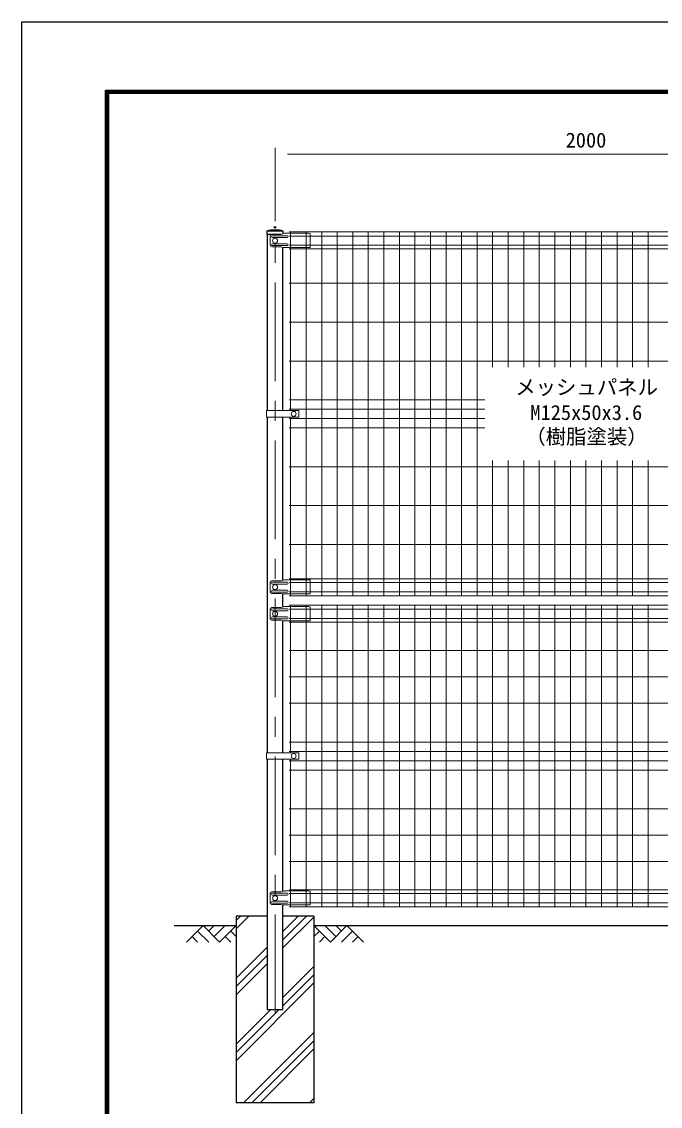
# Model space of a CAD drawing. Units: millimetres, scale not verified. Extents: x -4200 to 4200, y -2970 to 2970.
# Drawn here: x -4200 to -2146, y -517 to 2970 of the extents above; entities that cross this region are included whole.
import ezdxf
from ezdxf.enums import TextEntityAlignment as Align

# ---------------------------------------------------------------- set-up
doc = ezdxf.new("R2010")
doc.units = ezdxf.units.MM
doc.header["$LTSCALE"] = 10
doc.header["$PDMODE"] = 32
doc.header["$PDSIZE"] = 5
doc.linetypes.add('USER1', pattern=[50.8, 31.75, -6.35, 6.35, -6.35])
for name, color, linetype, lineweight in [('0-3_D-TTL', 7, 'Continuous', 25), ('0-4_D-STR1', 1, 'Continuous', 25), ('0-5_D-BMK', 2, 'USER1', 13), ('0-6_D-STR-DIM', 7, 'Continuous', 13), ('0-9_D-STR2', 7, 'Continuous', 13), ('0-A_D-STR3', 3, 'Continuous', 13), ('0-B_D-STR-TXT', 7, 'Continuous', 13), ('0-C_D-DCR-HCH', 7, 'Continuous', 13), ('0-D_D-BGD', 7, 'Continuous', 25), ('0-E_D-STR4', 7, 'Continuous', 25)]:
    doc.layers.add(name, color=color, linetype=linetype, lineweight=lineweight)
doc.layers.add('0-8_Defpoints', color=7, linetype='Continuous')
doc.styles.add('ＭＳ ゴシック', font='')
doc.styles.get('ＭＳ ゴシック').set_extended_font_data('MS Gothic')

msp = doc.modelspace()

# ---------------------------------------------------------------- linework, layer by layer
at = {"layer": '0-3_D-TTL', "color": 2}
msp.add_lwpolyline([(-4200, 2970), (4200, 2970), (4200, -2970), (-4200, -2970)], close=True, dxfattribs=at)
at = {"layer": '0-3_D-TTL'}
for points in [[(-3930, 2750), (3930, 2750), (3930, -2750), (-3930, -2750)], [(-3927.5, 2747.5), (3927.5, 2747.5), (3927.5, -2747.5), (-3927.5, -2747.5)], [(-3925, 2745), (3925, 2745), (3925, -2745), (-3925, -2745)], [(-3922.5, 2742.5), (3922.5, 2742.5), (3922.5, -2742.5), (-3922.5, -2742.5)], [(-3920, 2740), (3920, 2740), (3920, -2740), (-3920, -2740)]]:
    msp.add_lwpolyline(points, close=True, dxfattribs=at)
at = {"layer": '0-4_D-STR1'}
for p, q in [((-3358.37, 2296.98), (-3411.57, 2296.98)), ((-3411.57, 2296.98), (-3411.57, 2285.98)), ((-3358.37, 2296.98), (-3411.57, 2296.98)), ((-3411.57, 2296.98), (-3411.57, 2285.98)), ((-3365.62, 2285.98), (-3411.57, 2285.98)), ((-3365.62, 2285.98), (-3411.57, 2285.98)), ((-3410.37, 2285.98), (-3410.37, 1719.48)), ((-3358.37, 2288.49), (-3358.37, 2296.98)), ((-3358.37, 2288.49), (-3358.37, 2296.98)), ((-3359.57, 1719.48), (-3359.57, 2244.16)), ((-3410.37, 1698.48), (-3410.37, 619.48)), ((-3359.57, 1174.07), (-3359.57, 1698.48)), ((-3359.57, 1088.07), (-3359.57, 1130.16)), ((-3359.57, 619.48), (-3359.57, 1044.16)), ((-3410.37, 598.48), (-3410.37, -206.02)), ((-3359.57, 174.07), (-3359.57, 598.48)), ((-3359.57, -206.02), (-3359.57, 130.16)), ((-3410.37, -206.02), (-3359.57, -206.02))]:
    msp.add_line(p, q, dxfattribs=at)
msp.add_arc((-3384.97, 2180.55), 119.43, 77.13052, 102.86948, dxfattribs=at)
msp.add_arc((-3384.97, 2180.55), 119.43, 77.13052, 102.86948, dxfattribs=at)
at = {"layer": '0-5_D-BMK'}
msp.add_line((-3384.97, -218.02), (-3384.97, 2308.98), dxfattribs=at)
at = {"layer": '0-6_D-STR-DIM'}
for p, q in [((-3384.97, 2328.98), (-3384.97, 2563.98)), ((-3384.97, 2328.98), (-3384.97, 2563.98)), ((-3344.97, 2543.98), (-1424.97, 2543.98)), ((-3344.97, 2543.98), (-1424.97, 2543.98))]:
    msp.add_line(p, q, dxfattribs=at)
at = {"layer": '0-8_Defpoints'}
msp.add_point((-3384.97, 2308.98), dxfattribs=at)
at = {"layer": '0-9_D-STR2'}
for p, q in [((-1429.97, 2293.98), (-3339.97, 2293.98)), ((-1429.97, 2280.88), (-3339.97, 2280.88)), ((-3334.97, 1719.48), (-3334.97, 2293.98)), ((-3284.97, 1123.98), (-3284.97, 2293.98)), ((-3234.97, 1123.98), (-3234.97, 2293.98)), ((-3184.97, 1123.98), (-3184.97, 2293.98)), ((-3134.97, 1123.98), (-3134.97, 2293.98)), ((-3084.97, 1123.98), (-3084.97, 2293.98)), ((-3034.97, 1123.98), (-3034.97, 2293.98)), ((-2984.97, 1123.98), (-2984.97, 2293.98)), ((-2934.97, 1123.98), (-2934.97, 2293.98)), ((-2884.97, 1123.98), (-2884.97, 2293.98)), ((-2834.97, 1123.98), (-2834.97, 2293.98)), ((-2784.97, 1123.98), (-2784.97, 2293.98)), ((-2734.97, 1123.98), (-2734.97, 2293.98)), ((-2684.97, 1858.98), (-2684.97, 2293.98)), ((-2634.97, 1858.98), (-2634.97, 2293.98)), ((-2584.97, 1858.98), (-2584.97, 2293.98)), ((-2534.97, 1858.98), (-2534.97, 2293.98)), ((-2484.97, 1858.98), (-2484.97, 2293.98)), ((-2434.97, 1858.98), (-2434.97, 2293.98)), ((-2384.97, 1858.98), (-2384.97, 2293.98)), ((-2334.97, 1858.98), (-2334.97, 2293.98)), ((-2284.97, 1858.98), (-2284.97, 2293.98)), ((-2234.97, 1858.98), (-2234.97, 2293.98)), ((-2184.97, 1858.98), (-2184.97, 2293.98)), ((-1429.97, 2251.08), (-3339.97, 2251.08)), ((-1429.97, 2239.22), (-3339.97, 2239.22)), ((-1429.97, 2128.98), (-3339.97, 2128.98)), ((-1429.97, 2003.98), (-3339.97, 2003.98)), ((-1429.97, 1878.98), (-3339.97, 1878.98)), ((-2709.97, 1753.98), (-3339.97, 1753.98)), ((-2709.97, 1723.98), (-3339.97, 1723.98)), ((-2709.97, 1693.98), (-3339.97, 1693.98)), ((-3334.97, 1123.98), (-3334.97, 1698.48)), ((-2709.97, 1663.98), (-3339.97, 1663.98)), ((-1429.97, 1538.98), (-3339.97, 1538.98)), ((-2684.97, 1123.98), (-2684.97, 1558.98)), ((-2634.97, 1123.98), (-2634.97, 1558.98)), ((-2584.97, 1123.98), (-2584.97, 1558.98)), ((-2534.97, 1123.98), (-2534.97, 1558.98)), ((-2484.97, 1123.98), (-2484.97, 1558.98)), ((-2434.97, 1123.98), (-2434.97, 1558.98)), ((-2384.97, 1123.98), (-2384.97, 1558.98)), ((-2334.97, 1123.98), (-2334.97, 1558.98)), ((-2284.97, 1123.98), (-2284.97, 1558.98)), ((-2234.97, 1123.98), (-2234.97, 1558.98)), ((-2184.97, 1123.98), (-2184.97, 1558.98)), ((-1429.97, 1413.98), (-3339.97, 1413.98)), ((-1429.97, 1288.98), (-3339.97, 1288.98)), ((-1429.97, 1178.74), (-3339.97, 1178.74)), ((-1429.97, 1166.88), (-3339.97, 1166.88)), ((-1429.97, 1137.08), (-3339.97, 1137.08)), ((-1429.97, 1123.98), (-3339.97, 1123.98)), ((-1429.97, 1093.98), (-3339.97, 1093.98)), ((-3334.97, 619.48), (-3334.97, 1093.98)), ((-3284.97, 123.98), (-3284.97, 1093.98)), ((-3234.97, 123.98), (-3234.97, 1093.98)), ((-3184.97, 123.98), (-3184.97, 1093.98)), ((-3134.97, 123.98), (-3134.97, 1093.98)), ((-3084.97, 123.98), (-3084.97, 1093.98)), ((-3034.97, 123.98), (-3034.97, 1093.98)), ((-2984.97, 123.98), (-2984.97, 1093.98)), ((-2934.97, 123.98), (-2934.97, 1093.98)), ((-2884.97, 123.98), (-2884.97, 1093.98)), ((-2834.97, 123.98), (-2834.97, 1093.98)), ((-2784.97, 123.98), (-2784.97, 1093.98)), ((-2734.97, 123.98), (-2734.97, 1093.98)), ((-2684.97, 123.98), (-2684.97, 1093.98)), ((-2634.97, 123.98), (-2634.97, 1093.98)), ((-2584.97, 123.98), (-2584.97, 1093.98)), ((-2534.97, 123.98), (-2534.97, 1093.98)), ((-2484.97, 123.98), (-2484.97, 1093.98)), ((-2434.97, 123.98), (-2434.97, 1093.98)), ((-2384.97, 123.98), (-2384.97, 1093.98)), ((-2334.97, 123.98), (-2334.97, 1093.98)), ((-2284.97, 123.98), (-2284.97, 1093.98)), ((-2234.97, 123.98), (-2234.97, 1093.98)), ((-2184.97, 123.98), (-2184.97, 1093.98)), ((-1429.97, 1080.88), (-3339.97, 1080.88)), ((-1429.97, 1051.08), (-3339.97, 1051.08)), ((-1429.97, 1039.22), (-3339.97, 1039.22)), ((-1429.97, 947.98), (-3339.97, 947.98)), ((-1429.97, 863.48), (-3339.97, 863.48)), ((-1429.97, 778.98), (-3339.97, 778.98)), ((-1429.97, 653.98), (-3339.97, 653.98)), ((-1429.97, 623.98), (-3339.97, 623.98)), ((-1429.97, 593.98), (-3339.97, 593.98)), ((-3334.97, 123.98), (-3334.97, 598.48)), ((-1429.97, 563.98), (-3339.97, 563.98)), ((-1429.97, 438.98), (-3339.97, 438.98)), ((-1429.97, 354.48), (-3339.97, 354.48)), ((-1429.97, 269.98), (-3339.97, 269.98)), ((-1429.97, 178.74), (-3339.97, 178.74)), ((-1429.97, 166.88), (-3339.97, 166.88)), ((-1429.97, 137.08), (-3339.97, 137.08)), ((-1429.97, 123.98), (-3339.97, 123.98))]:
    msp.add_line(p, q, dxfattribs=at)
at = {"layer": '0-A_D-STR3'}
for p, q in [((-3400.46, 2280.98), (-3400.46, 2250.98)), ((-3365.62, 2285.98), (-3395.46, 2285.98)), ((-3345.97, 2281.98), (-3393.39, 2281.98)), ((-3345.97, 2275.98), (-3393.39, 2275.98)), ((-3354.06, 2289.98), (-3365.62, 2285.98)), ((-3276.97, 2289.98), (-3354.06, 2289.98)), ((-3276.97, 2289.98), (-3271.97, 2288.98)), ((-3271.97, 2288.98), (-3271.97, 2245.16)), ((-3365.62, 2245.98), (-3395.46, 2245.98)), ((-3345.97, 2255.98), (-3393.39, 2255.98)), ((-3345.97, 2249.98), (-3393.39, 2249.98)), ((-3360.37, 2244.16), (-3365.62, 2245.98)), ((-3360.37, 2244.16), (-3272.97, 2244.16)), ((-3412.67, 1719.48), (-3309.99, 1719.48)), ((-3412.67, 1719.48), (-3412.67, 1698.48)), ((-3307.99, 1717.48), (-3307.99, 1700.48)), ((-3412.67, 1698.48), (-3309.99, 1698.48)), ((-3400.46, 1166.98), (-3400.46, 1136.98)), ((-3365.62, 1171.98), (-3395.46, 1171.98)), ((-3345.97, 1167.98), (-3393.39, 1167.98)), ((-3345.97, 1161.98), (-3393.39, 1161.98)), ((-3354.06, 1175.98), (-3365.62, 1171.98)), ((-3276.97, 1175.98), (-3354.06, 1175.98)), ((-3276.97, 1175.98), (-3271.97, 1174.98)), ((-3271.97, 1174.98), (-3271.97, 1131.16)), ((-3365.62, 1131.98), (-3395.46, 1131.98)), ((-3345.97, 1141.98), (-3393.39, 1141.98)), ((-3345.97, 1135.98), (-3393.39, 1135.98)), ((-3360.37, 1130.16), (-3365.62, 1131.98)), ((-3360.37, 1130.16), (-3272.97, 1130.16)), ((-3365.62, 1085.98), (-3395.46, 1085.98)), ((-3345.97, 1081.98), (-3393.39, 1081.98)), ((-3354.06, 1089.98), (-3365.62, 1085.98)), ((-3276.97, 1089.98), (-3354.06, 1089.98)), ((-3276.97, 1089.98), (-3271.97, 1088.98)), ((-3271.97, 1088.98), (-3271.97, 1045.16)), ((-3400.46, 1080.98), (-3400.46, 1050.98)), ((-3345.97, 1075.98), (-3393.39, 1075.98)), ((-3345.97, 1055.98), (-3393.39, 1055.98)), ((-3345.97, 1049.98), (-3393.39, 1049.98)), ((-3365.62, 1045.98), (-3395.46, 1045.98)), ((-3360.37, 1044.16), (-3365.62, 1045.98)), ((-3360.37, 1044.16), (-3272.97, 1044.16)), ((-3412.67, 619.48), (-3309.99, 619.48)), ((-3412.67, 619.48), (-3412.67, 598.48)), ((-3412.67, 598.48), (-3309.99, 598.48)), ((-3307.99, 617.48), (-3307.99, 600.48)), ((-3354.06, 175.98), (-3365.62, 171.98)), ((-3276.97, 175.98), (-3354.06, 175.98)), ((-3276.97, 175.98), (-3271.97, 174.98)), ((-3271.97, 174.98), (-3271.97, 131.16)), ((-3400.46, 166.98), (-3400.46, 136.98)), ((-3365.62, 171.98), (-3395.46, 171.98)), ((-3345.97, 167.98), (-3393.39, 167.98)), ((-3345.97, 161.98), (-3393.39, 161.98)), ((-3345.97, 141.98), (-3393.39, 141.98)), ((-3365.62, 131.98), (-3395.46, 131.98)), ((-3345.97, 135.98), (-3393.39, 135.98)), ((-3360.37, 130.16), (-3365.62, 131.98)), ((-3360.37, 130.16), (-3272.97, 130.16))]:
    msp.add_line(p, q, dxfattribs=at)
for centre in [(-3384.97, 2265.98), (-3324.97, 1708.98), (-3384.97, 1151.98), (-3384.97, 1065.98), (-3324.97, 608.98), (-3384.97, 151.98)]:
    msp.add_circle(centre, 8, dxfattribs=at)
for centre, radius, start, end in [((-3395.46, 2280.98), 5, 90, 180), ((-3393.39, 2278.98), 3, 90, 270), ((-3345.97, 2278.98), 3, 270, 90), ((-3395.46, 2250.98), 5, 180, 270), ((-3393.39, 2252.98), 3, 90, 270), ((-3345.97, 2252.98), 3, 270, 90), ((-3272.97, 2245.16), 1, 270, 0), ((-3309.99, 1717.48), 2, 0, 90), ((-3309.99, 1700.48), 2, 270, 0), ((-3395.46, 1166.98), 5, 90, 180), ((-3393.39, 1164.98), 3, 90, 270), ((-3345.97, 1164.98), 3, 270, 90), ((-3395.46, 1136.98), 5, 180, 270), ((-3393.39, 1138.98), 3, 90, 270), ((-3345.97, 1138.98), 3, 270, 90), ((-3272.97, 1131.16), 1, 270, 0), ((-3395.46, 1080.98), 5, 90, 180), ((-3393.39, 1078.98), 3, 90, 270), ((-3345.97, 1078.98), 3, 270, 90), ((-3395.46, 1050.98), 5, 180, 270), ((-3393.39, 1052.98), 3, 90, 270), ((-3345.97, 1052.98), 3, 270, 90), ((-3272.97, 1045.16), 1, 270, 0), ((-3309.99, 617.48), 2, 0, 90), ((-3309.99, 600.48), 2, 270, 0), ((-3395.46, 166.98), 5, 90, 180), ((-3393.39, 164.98), 3, 90, 270), ((-3393.39, 138.98), 3, 90, 270), ((-3345.97, 164.98), 3, 270, 90), ((-3345.97, 138.98), 3, 270, 90), ((-3395.46, 136.98), 5, 180, 270), ((-3272.97, 131.16), 1, 270, 0)]:
    msp.add_arc(centre, radius, start, end, dxfattribs=at)
at = {"layer": '0-C_D-DCR-HCH'}
for p, q in [((-3509.97, 53.48), (-3469.47, 93.98)), ((-3509.97, 79.99), (-3495.99, 93.98)), ((-3359.57, 18.26), (-3283.86, 93.98)), ((-3359.57, 44.78), (-3310.37, 93.98)), ((-3359.57, -8.25), (-3259.97, 91.35)), ((-3616.4, 63.98), (-3669.61, 10.77)), ((-3634.14, 46.24), (-3598.5, 10.77)), ((-3616.4, 63.98), (-3563.19, 10.77)), ((-3598.66, 46.24), (-3580.92, 63.98)), ((-3580.92, 28.5), (-3545.45, 63.98)), ((-3563.19, 10.77), (-3509.97, 63.98)), ((-3527.71, 46.24), (-3509.97, 28.59)), ((-3206.76, 10.77), (-3259.97, 63.98)), ((-3242.24, 46.24), (-3259.97, 28.59)), ((-3189.03, 28.5), (-3224.5, 63.98)), ((-3153.55, 63.98), (-3206.76, 10.77)), ((-3171.2, 46.15), (-3189.03, 63.98)), ((-3135.81, 46.24), (-3171.45, 10.77)), ((-3153.55, 63.98), (-3100.34, 10.77)), ((-3651.87, 28.5), (-3634.05, 10.77)), ((-3545.45, 28.5), (-3527.63, 10.77)), ((-3224.5, 28.5), (-3242.32, 10.77)), ((-3118.08, 28.5), (-3135.89, 10.77)), ((-3509.97, -105.62), (-3410.37, -6.02)), ((-3509.97, -132.14), (-3410.37, -32.54)), ((-3509.97, -158.65), (-3410.37, -59.05)), ((-3359.57, -167.35), (-3259.97, -67.75)), ((-3359.57, -193.87), (-3259.97, -94.27)), ((-3509.97, -370.79), (-3259.97, -120.79)), ((-3509.97, -344.27), (-3371.73, -206.02)), ((-3509.97, -317.75), (-3398.24, -206.02)), ((-3486.11, -506.02), (-3259.97, -279.89)), ((-3459.59, -506.02), (-3259.97, -306.4)), ((-3433.08, -506.02), (-3259.97, -332.92)), ((-3273.98, -506.02), (-3259.97, -492.02))]:
    msp.add_line(p, q, dxfattribs=at)
at = {"layer": '0-D_D-BGD'}
for p, q in [((-3709.97, 63.98), (-3509.97, 63.98)), ((-3259.97, 63.98), (-1509.97, 63.98))]:
    msp.add_line(p, q, dxfattribs=at)
at = {"layer": '0-E_D-STR4'}
for p, q in [((-3509.97, 93.98), (-3509.97, -506.02)), ((-3410.37, 93.98), (-3509.97, 93.98)), ((-3259.97, 93.98), (-3359.57, 93.98)), ((-3259.97, 93.98), (-3259.97, -506.02)), ((-3259.97, -506.02), (-3509.97, -506.02))]:
    msp.add_line(p, q, dxfattribs=at)

# ---------------------------------------------------------------- texts
at = {"layer": '0-6_D-STR-DIM', "style": 'ＭＳ ゴシック'}
msp.add_text('2000', height=48.09, dxfattribs=at).set_placement((-2450.22, 2550.73), align=Align.BOTTOM_LEFT)
msp.add_text('2000', height=48.09, dxfattribs=at).set_placement((-2450.22, 2550.73), align=Align.BOTTOM_LEFT)
at = {"layer": '0-B_D-STR-TXT', "style": 'ＭＳ ゴシック'}
for s, p in [('メッシュパネル', (-2612.39, 1756.38)), ('M125x50x3.6', (-2563.65, 1674.98)), ('（樹脂塗装）', (-2579.9, 1597.65))]:
    msp.add_text(s, height=48.09, dxfattribs=at).set_placement(p, align=Align.BOTTOM_LEFT)

doc.saveas('drawing.dxf')
